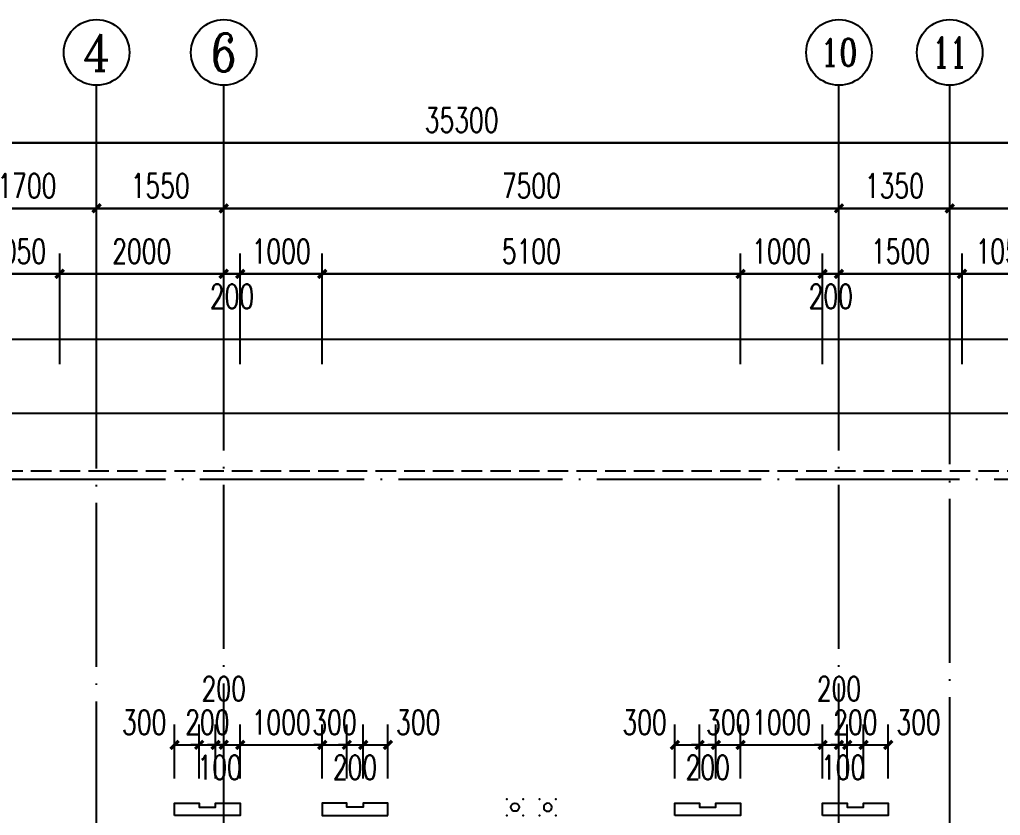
# Model space of a CAD drawing. Extents: x 41972 to 370663, y -1070170 to -109687.
# Drawn here: x 248859 to 260814, y -119387 to -109687 of the extents above; entities that cross this region are included whole.
import ezdxf
from ezdxf.enums import TextEntityAlignment as Align

# ---------------------------------------------------------------- set-up
doc = ezdxf.new("R2010")
doc.units = 0
doc.header["$LTSCALE"] = 1000
doc.header["$MEASUREMENT"] = 0
doc.linetypes.add('DOTE', pattern=[2.42, 2, -0.2, 0.02, -0.2])
doc.linetypes.add('loutai2-osc$0$DASH', pattern=[0.35, 0.25, -0.1])
doc.layers.get('Defpoints').update_dxf_attribs({"color": 250})
for name, color, linetype in [('A-AXIS_TEXT_轴号文字', 7, 'Continuous'), ('A-AXIS_轴号', 3, 'Continuous'), ('A-DOTE_轴线', 215, 'DOTE'), ('A-METAL_金属构件', 137, 'Continuous'), ('A-PUB_DIM_细部尺寸', 64, 'Continuous'), ('A-WALL-墙', 4, 'Continuous'), ('AXIS', 3, 'Continuous'), ('AXIS_TEXT', 7, 'Continuous'), ('loutai2-osc$0$A-投影线', 5, 'loutai2-osc$0$DASH'), ('SG-BZC$0$A-立管', 6, 'Continuous')]:
    doc.layers.add(name, color=color, linetype=linetype)
doc.styles.add('_TCH_AXIS', font='COMPLEX', dxfattribs={"bigfont": 'GBCBIG'})
doc.styles.add('_TCH_DIM_T3', font='SIMPLEX', dxfattribs={"width": 0.705882, "bigfont": 'GBCBIG.shx'})
doc.styles.add('COMPLEX', font='COMPLEX')
doc.dimstyles.new('_TCH_ARCH&&100', dxfattribs={"dimtxt": 297.5, "dimasz": 100, "dimexe": 250, "dimexo": 300, "dimgap": 126.25, "dimtad": 1, "dimdec": 0, "dimzin": 0, "dimdsep": 46, "dimtxsty": '_TCH_DIM_T3', "dimblk": 'ARCHTICK', "dimcen": 0.09, "dimclrt": 7, "dimazin": 2, "dimtfac": 1, "dimtdec": 0, "dimtix": 1, "dimtmove": 2, "dimatfit": 3, "dimfxl": 100, "dimtolj": 1, "dimtzin": 0, "dimarcsym": 0})

# ---------------------------------------------------------------- blocks, each defined once
blk = doc.blocks.new('loutai2-osc')
at = {"layer": 'loutai2-osc$0$A-投影线'}
blk.add_lwpolyline([(16150, 200), (16150, 6450, 0.414214), (15500, 7100), (2600, 7100, 0.414214), (1950, 6450), (1950, 200)], format="xyb", dxfattribs=at)
blk = doc.blocks.new('SG-BZC$0$立管%%c100')
at = {"layer": 'SG-BZC$0$A-立管'}
blk.add_circle((100, -100), 50, dxfattribs=at)
for p in [(0, 0), (200, 0), (0, -200), (200, -200)]:
    blk.add_point(p, dxfattribs=at)
blk = doc.blocks.new('SG-BZC')
at = {"layer": 'SG-BZC$0$A-立管', "yscale": 0.9979199999999996, "zscale": 0.9979199999999996, "rotation": 180}
for p, xscale in [((5150, 11700), 0.9979199999999996), ((5350, 11700), -0.9979199999999996)]:
    blk.add_blockref('SG-BZC$0$立管%%c100', p, dxfattribs=dict(at, xscale=xscale))
blk = doc.blocks.new('_AXISO')
blk.add_circle((0, 0), 0.5)
at = {"layer": 'AXIS_TEXT', "style": 'COMPLEX', "width": 1.041667}
blk.add_attdef('A', text='', height=0.56, dxfattribs=at).set_placement((-0.25, -0.28), (0.25, -0.28), align=Align.FIT)
blk = doc.blocks.new('_ArchTick')
at = {"color": 0, "linetype": 'ByBlock', "const_width": 0.4}
blk.add_lwpolyline([(-0.5, -0.5), (0.5, 0.5)], dxfattribs=at)
blk = doc.blocks.new('*D5154')
at = {"layer": 'AXIS', "color": 0, "lineweight": -2, "transparency": 16777216}
for p, q in [((9700, 27500), (9700, 30750)), ((45000, 27500), (45000, 30750)), ((9700, 30500), (45000, 30500))]:
    blk.add_line(p, q, dxfattribs=at)
at = {"layer": 'Defpoints', "color": 0, "transparency": 16777216}
for p in [(45000, 30500), (9700, 27200), (45000, 27200)]:
    blk.add_point(p, dxfattribs=at)
at = {"layer": 'AXIS', "color": 0, "lineweight": -2, "transparency": 16777216, "xscale": 100, "yscale": 100, "zscale": 100, "rotation": 180}
blk.add_blockref('_ArchTick', (9700, 30500), dxfattribs=at)
at = {"layer": 'AXIS', "color": 0, "lineweight": -2, "transparency": 16777216, "xscale": 100, "yscale": 100, "zscale": 100}
blk.add_blockref('_ArchTick', (45000, 30500), dxfattribs=at)
at = {"layer": 'AXIS', "color": 7, "transparency": 16777216, "insert": (27350, 30775), "char_height": 297.5, "attachment_point": 5, "style": '_TCH_DIM_T3'}
blk.add_mtext('\\A1;35300', dxfattribs=at)
blk = doc.blocks.new('*D5160')
at = {"layer": 'AXIS', "color": 0, "lineweight": -2, "transparency": 16777216}
for p, q in [((33300, 27500), (33300, 29950)), ((35950, 27500), (35950, 29950)), ((33300, 29700), (35950, 29700))]:
    blk.add_line(p, q, dxfattribs=at)
at = {"layer": 'Defpoints', "color": 0, "transparency": 16777216}
for p in [(35950, 29700), (33300, 27200), (35950, 27200)]:
    blk.add_point(p, dxfattribs=at)
at = {"layer": 'AXIS', "color": 0, "lineweight": -2, "transparency": 16777216, "xscale": 100, "yscale": 100, "zscale": 100, "rotation": 180}
blk.add_blockref('_ArchTick', (33300, 29700), dxfattribs=at)
at = {"layer": 'AXIS', "color": 0, "lineweight": -2, "transparency": 16777216, "xscale": 100, "yscale": 100, "zscale": 100}
blk.add_blockref('_ArchTick', (35950, 29700), dxfattribs=at)
at = {"layer": 'AXIS', "color": 7, "transparency": 16777216, "insert": (34625, 29975), "char_height": 297.5, "attachment_point": 5, "style": '_TCH_DIM_T3'}
blk.add_mtext('\\A1;2650', dxfattribs=at)
blk = doc.blocks.new('*D5161')
at = {"layer": 'AXIS', "color": 0, "lineweight": -2, "transparency": 16777216}
for p, q in [((31950, 27500), (31950, 29950)), ((33300, 27500), (33300, 29950)), ((31950, 29700), (33300, 29700))]:
    blk.add_line(p, q, dxfattribs=at)
at = {"layer": 'Defpoints', "color": 0, "transparency": 16777216}
for p in [(33300, 29700), (31950, 27200), (33300, 27200)]:
    blk.add_point(p, dxfattribs=at)
at = {"layer": 'AXIS', "color": 0, "lineweight": -2, "transparency": 16777216, "xscale": 100, "yscale": 100, "zscale": 100, "rotation": 180}
blk.add_blockref('_ArchTick', (31950, 29700), dxfattribs=at)
at = {"layer": 'AXIS', "color": 0, "lineweight": -2, "transparency": 16777216, "xscale": 100, "yscale": 100, "zscale": 100}
blk.add_blockref('_ArchTick', (33300, 29700), dxfattribs=at)
at = {"layer": 'AXIS', "color": 7, "transparency": 16777216, "insert": (32625, 29975), "char_height": 297.5, "attachment_point": 5, "style": '_TCH_DIM_T3'}
blk.add_mtext('\\A1;1350', dxfattribs=at)
blk = doc.blocks.new('*D5162')
at = {"layer": 'AXIS', "color": 0, "lineweight": -2, "transparency": 16777216}
for p, q in [((24450, 27500), (24450, 29950)), ((31950, 27500), (31950, 29950)), ((24450, 29700), (31950, 29700))]:
    blk.add_line(p, q, dxfattribs=at)
at = {"layer": 'Defpoints', "color": 0, "transparency": 16777216}
for p in [(31950, 29700), (24450, 27200), (31950, 27200)]:
    blk.add_point(p, dxfattribs=at)
at = {"layer": 'AXIS', "color": 0, "lineweight": -2, "transparency": 16777216, "xscale": 100, "yscale": 100, "zscale": 100, "rotation": 180}
blk.add_blockref('_ArchTick', (24450, 29700), dxfattribs=at)
at = {"layer": 'AXIS', "color": 0, "lineweight": -2, "transparency": 16777216, "xscale": 100, "yscale": 100, "zscale": 100}
blk.add_blockref('_ArchTick', (31950, 29700), dxfattribs=at)
at = {"layer": 'AXIS', "color": 7, "transparency": 16777216, "insert": (28200, 29975), "char_height": 297.5, "attachment_point": 5, "style": '_TCH_DIM_T3'}
blk.add_mtext('\\A1;7500', dxfattribs=at)
blk = doc.blocks.new('*D5163')
at = {"layer": 'AXIS', "color": 0, "lineweight": -2, "transparency": 16777216}
for p, q in [((22900, 27500), (22900, 29950)), ((24450, 27500), (24450, 29950)), ((22900, 29700), (24450, 29700))]:
    blk.add_line(p, q, dxfattribs=at)
at = {"layer": 'Defpoints', "color": 0, "transparency": 16777216}
for p in [(24450, 29700), (22900, 27200), (24450, 27200)]:
    blk.add_point(p, dxfattribs=at)
at = {"layer": 'AXIS', "color": 0, "lineweight": -2, "transparency": 16777216, "xscale": 100, "yscale": 100, "zscale": 100, "rotation": 180}
blk.add_blockref('_ArchTick', (22900, 29700), dxfattribs=at)
at = {"layer": 'AXIS', "color": 0, "lineweight": -2, "transparency": 16777216, "xscale": 100, "yscale": 100, "zscale": 100}
blk.add_blockref('_ArchTick', (24450, 29700), dxfattribs=at)
at = {"layer": 'AXIS', "color": 7, "transparency": 16777216, "insert": (23675, 29975), "char_height": 297.5, "attachment_point": 5, "style": '_TCH_DIM_T3'}
blk.add_mtext('\\A1;1550', dxfattribs=at)
blk = doc.blocks.new('*D5164')
at = {"layer": 'AXIS', "color": 0, "lineweight": -2, "transparency": 16777216}
for p, q in [((21200, 27500), (21200, 29950)), ((22900, 27500), (22900, 29950)), ((21200, 29700), (22900, 29700))]:
    blk.add_line(p, q, dxfattribs=at)
at = {"layer": 'Defpoints', "color": 0, "transparency": 16777216}
for p in [(22900, 29700), (21200, 27200), (22900, 27200)]:
    blk.add_point(p, dxfattribs=at)
at = {"layer": 'AXIS', "color": 0, "lineweight": -2, "transparency": 16777216, "xscale": 100, "yscale": 100, "zscale": 100, "rotation": 180}
blk.add_blockref('_ArchTick', (21200, 29700), dxfattribs=at)
at = {"layer": 'AXIS', "color": 0, "lineweight": -2, "transparency": 16777216, "xscale": 100, "yscale": 100, "zscale": 100}
blk.add_blockref('_ArchTick', (22900, 29700), dxfattribs=at)
at = {"layer": 'AXIS', "color": 7, "transparency": 16777216, "insert": (22050, 29975), "char_height": 297.5, "attachment_point": 5, "style": '_TCH_DIM_T3'}
blk.add_mtext('\\A1;1700', dxfattribs=at)
blk = doc.blocks.new('*D5629')
at = {"layer": 'A-PUB_DIM_细部尺寸', "color": 0, "lineweight": -2, "transparency": 16777216}
for p, q in [((260347, -150549), (260347, -149199)), ((261397, -150549), (261397, -149199)), ((260347, -149449), (261397, -149449))]:
    blk.add_line(p, q, dxfattribs=at)
at = {"layer": 'Defpoints', "color": 0, "transparency": 16777216}
for p in [(261397, -149449), (260347, -150849), (261397, -150849)]:
    blk.add_point(p, dxfattribs=at)
at = {"layer": 'A-PUB_DIM_细部尺寸', "color": 0, "lineweight": -2, "transparency": 16777216, "xscale": 100, "yscale": 100, "zscale": 100, "rotation": 180}
blk.add_blockref('_ArchTick', (260347, -149449), dxfattribs=at)
at = {"layer": 'A-PUB_DIM_细部尺寸', "color": 0, "lineweight": -2, "transparency": 16777216, "xscale": 100, "yscale": 100, "zscale": 100}
blk.add_blockref('_ArchTick', (261397, -149449), dxfattribs=at)
at = {"layer": 'A-PUB_DIM_细部尺寸', "color": 7, "transparency": 16777216, "insert": (260872, -149174), "char_height": 297.5, "attachment_point": 5, "style": '_TCH_DIM_T3'}
blk.add_mtext('\\A1;1050', dxfattribs=at)
blk = doc.blocks.new('*D5630')
at = {"layer": 'A-PUB_DIM_细部尺寸', "color": 0, "lineweight": -2, "transparency": 16777216}
for p, q in [((258847, -150549), (258847, -149199)), ((260347, -150549), (260347, -149199)), ((258847, -149449), (260347, -149449))]:
    blk.add_line(p, q, dxfattribs=at)
at = {"layer": 'Defpoints', "color": 0, "transparency": 16777216}
for p in [(260347, -149449), (258847, -150849), (260347, -150849)]:
    blk.add_point(p, dxfattribs=at)
at = {"layer": 'A-PUB_DIM_细部尺寸', "color": 0, "lineweight": -2, "transparency": 16777216, "xscale": 100, "yscale": 100, "zscale": 100, "rotation": 180}
blk.add_blockref('_ArchTick', (258847, -149449), dxfattribs=at)
at = {"layer": 'A-PUB_DIM_细部尺寸', "color": 0, "lineweight": -2, "transparency": 16777216, "xscale": 100, "yscale": 100, "zscale": 100}
blk.add_blockref('_ArchTick', (260347, -149449), dxfattribs=at)
at = {"layer": 'A-PUB_DIM_细部尺寸', "color": 7, "transparency": 16777216, "insert": (259597, -149174), "char_height": 297.5, "attachment_point": 5, "style": '_TCH_DIM_T3'}
blk.add_mtext('\\A1;1500', dxfattribs=at)
blk = doc.blocks.new('*D5631')
at = {"layer": 'A-PUB_DIM_细部尺寸', "color": 0, "lineweight": -2, "transparency": 16777216}
for p, q in [((258647, -150549), (258647, -149199)), ((258847, -150549), (258847, -149199)), ((258647, -149449), (258547, -149449)), ((258647, -149449), (258847, -149449)), ((258847, -149449), (258947, -149449))]:
    blk.add_line(p, q, dxfattribs=at)
at = {"layer": 'Defpoints', "color": 0, "transparency": 16777216}
for p in [(258847, -149449), (258647, -150849), (258847, -150849)]:
    blk.add_point(p, dxfattribs=at)
at = {"layer": 'A-PUB_DIM_细部尺寸', "color": 0, "lineweight": -2, "transparency": 16777216, "xscale": 100, "yscale": 100, "zscale": 100}
blk.add_blockref('_ArchTick', (258647, -149449), dxfattribs=at)
at = {"layer": 'A-PUB_DIM_细部尺寸', "color": 0, "lineweight": -2, "transparency": 16777216, "xscale": 100, "yscale": 100, "zscale": 100, "rotation": 180}
blk.add_blockref('_ArchTick', (258847, -149449), dxfattribs=at)
at = {"layer": 'A-PUB_DIM_细部尺寸', "color": 7, "transparency": 16777216, "insert": (258747, -149724), "char_height": 297.5, "attachment_point": 5, "style": '_TCH_DIM_T3'}
blk.add_mtext('\\A1;200', dxfattribs=at)
blk = doc.blocks.new('*D5632')
at = {"layer": 'A-PUB_DIM_细部尺寸', "color": 0, "lineweight": -2, "transparency": 16777216}
for p, q in [((257647, -150549), (257647, -149199)), ((258647, -150549), (258647, -149199)), ((257647, -149449), (258647, -149449))]:
    blk.add_line(p, q, dxfattribs=at)
at = {"layer": 'Defpoints', "color": 0, "transparency": 16777216}
for p in [(258647, -149449), (257647, -150849), (258647, -150849)]:
    blk.add_point(p, dxfattribs=at)
at = {"layer": 'A-PUB_DIM_细部尺寸', "color": 0, "lineweight": -2, "transparency": 16777216, "xscale": 100, "yscale": 100, "zscale": 100, "rotation": 180}
blk.add_blockref('_ArchTick', (257647, -149449), dxfattribs=at)
at = {"layer": 'A-PUB_DIM_细部尺寸', "color": 0, "lineweight": -2, "transparency": 16777216, "xscale": 100, "yscale": 100, "zscale": 100}
blk.add_blockref('_ArchTick', (258647, -149449), dxfattribs=at)
at = {"layer": 'A-PUB_DIM_细部尺寸', "color": 7, "transparency": 16777216, "insert": (258147, -149174), "char_height": 297.5, "attachment_point": 5, "style": '_TCH_DIM_T3'}
blk.add_mtext('\\A1;1000', dxfattribs=at)
blk = doc.blocks.new('*D5633')
at = {"layer": 'A-PUB_DIM_细部尺寸', "color": 0, "lineweight": -2, "transparency": 16777216}
for p, q in [((252547, -150549), (252547, -149199)), ((257647, -150549), (257647, -149199)), ((252547, -149449), (257647, -149449))]:
    blk.add_line(p, q, dxfattribs=at)
at = {"layer": 'Defpoints', "color": 0, "transparency": 16777216}
for p in [(257647, -149449), (252547, -150849), (257647, -150849)]:
    blk.add_point(p, dxfattribs=at)
at = {"layer": 'A-PUB_DIM_细部尺寸', "color": 0, "lineweight": -2, "transparency": 16777216, "xscale": 100, "yscale": 100, "zscale": 100, "rotation": 180}
blk.add_blockref('_ArchTick', (252547, -149449), dxfattribs=at)
at = {"layer": 'A-PUB_DIM_细部尺寸', "color": 0, "lineweight": -2, "transparency": 16777216, "xscale": 100, "yscale": 100, "zscale": 100}
blk.add_blockref('_ArchTick', (257647, -149449), dxfattribs=at)
at = {"layer": 'A-PUB_DIM_细部尺寸', "color": 7, "transparency": 16777216, "insert": (255097, -149174), "char_height": 297.5, "attachment_point": 5, "style": '_TCH_DIM_T3'}
blk.add_mtext('\\A1;5100', dxfattribs=at)
blk = doc.blocks.new('*D5634')
at = {"layer": 'A-PUB_DIM_细部尺寸', "color": 0, "lineweight": -2, "transparency": 16777216}
for p, q in [((251547, -150549), (251547, -149199)), ((252547, -150549), (252547, -149199)), ((251547, -149449), (252547, -149449))]:
    blk.add_line(p, q, dxfattribs=at)
at = {"layer": 'Defpoints', "color": 0, "transparency": 16777216}
for p in [(252547, -149449), (251547, -150849), (252547, -150849)]:
    blk.add_point(p, dxfattribs=at)
at = {"layer": 'A-PUB_DIM_细部尺寸', "color": 0, "lineweight": -2, "transparency": 16777216, "xscale": 100, "yscale": 100, "zscale": 100, "rotation": 180}
blk.add_blockref('_ArchTick', (251547, -149449), dxfattribs=at)
at = {"layer": 'A-PUB_DIM_细部尺寸', "color": 0, "lineweight": -2, "transparency": 16777216, "xscale": 100, "yscale": 100, "zscale": 100}
blk.add_blockref('_ArchTick', (252547, -149449), dxfattribs=at)
at = {"layer": 'A-PUB_DIM_细部尺寸', "color": 7, "transparency": 16777216, "insert": (252047, -149174), "char_height": 297.5, "attachment_point": 5, "style": '_TCH_DIM_T3'}
blk.add_mtext('\\A1;1000', dxfattribs=at)
blk = doc.blocks.new('*D5635')
at = {"layer": 'A-PUB_DIM_细部尺寸', "color": 0, "lineweight": -2, "transparency": 16777216}
for p, q in [((251347, -150549), (251347, -149199)), ((251547, -150549), (251547, -149199)), ((251347, -149449), (251247, -149449)), ((251347, -149449), (251547, -149449)), ((251547, -149449), (251647, -149449))]:
    blk.add_line(p, q, dxfattribs=at)
at = {"layer": 'Defpoints', "color": 0, "transparency": 16777216}
for p in [(251547, -149449), (251347, -150849), (251547, -150849)]:
    blk.add_point(p, dxfattribs=at)
at = {"layer": 'A-PUB_DIM_细部尺寸', "color": 0, "lineweight": -2, "transparency": 16777216, "xscale": 100, "yscale": 100, "zscale": 100}
blk.add_blockref('_ArchTick', (251347, -149449), dxfattribs=at)
at = {"layer": 'A-PUB_DIM_细部尺寸', "color": 0, "lineweight": -2, "transparency": 16777216, "xscale": 100, "yscale": 100, "zscale": 100, "rotation": 180}
blk.add_blockref('_ArchTick', (251547, -149449), dxfattribs=at)
at = {"layer": 'A-PUB_DIM_细部尺寸', "color": 7, "transparency": 16777216, "insert": (251447, -149724), "char_height": 297.5, "attachment_point": 5, "style": '_TCH_DIM_T3'}
blk.add_mtext('\\A1;200', dxfattribs=at)
blk = doc.blocks.new('*D5636')
at = {"layer": 'A-PUB_DIM_细部尺寸', "color": 0, "lineweight": -2, "transparency": 16777216}
for p, q in [((249347, -150549), (249347, -149199)), ((251347, -150549), (251347, -149199)), ((249347, -149449), (251347, -149449))]:
    blk.add_line(p, q, dxfattribs=at)
at = {"layer": 'Defpoints', "color": 0, "transparency": 16777216}
for p in [(251347, -149449), (249347, -150849), (251347, -150849)]:
    blk.add_point(p, dxfattribs=at)
at = {"layer": 'A-PUB_DIM_细部尺寸', "color": 0, "lineweight": -2, "transparency": 16777216, "xscale": 100, "yscale": 100, "zscale": 100, "rotation": 180}
blk.add_blockref('_ArchTick', (249347, -149449), dxfattribs=at)
at = {"layer": 'A-PUB_DIM_细部尺寸', "color": 0, "lineweight": -2, "transparency": 16777216, "xscale": 100, "yscale": 100, "zscale": 100}
blk.add_blockref('_ArchTick', (251347, -149449), dxfattribs=at)
at = {"layer": 'A-PUB_DIM_细部尺寸', "color": 7, "transparency": 16777216, "insert": (250347, -149174), "char_height": 297.5, "attachment_point": 5, "style": '_TCH_DIM_T3'}
blk.add_mtext('\\A1;2000', dxfattribs=at)
blk = doc.blocks.new('*D5637')
at = {"layer": 'A-PUB_DIM_细部尺寸', "color": 0, "lineweight": -2, "transparency": 16777216}
for p, q in [((248297, -150549), (248297, -149199)), ((249347, -150549), (249347, -149199)), ((248297, -149449), (249347, -149449))]:
    blk.add_line(p, q, dxfattribs=at)
at = {"layer": 'Defpoints', "color": 0, "transparency": 16777216}
for p in [(249347, -149449), (248297, -150849), (249347, -150849)]:
    blk.add_point(p, dxfattribs=at)
at = {"layer": 'A-PUB_DIM_细部尺寸', "color": 0, "lineweight": -2, "transparency": 16777216, "xscale": 100, "yscale": 100, "zscale": 100, "rotation": 180}
blk.add_blockref('_ArchTick', (248297, -149449), dxfattribs=at)
at = {"layer": 'A-PUB_DIM_细部尺寸', "color": 0, "lineweight": -2, "transparency": 16777216, "xscale": 100, "yscale": 100, "zscale": 100}
blk.add_blockref('_ArchTick', (249347, -149449), dxfattribs=at)
at = {"layer": 'A-PUB_DIM_细部尺寸', "color": 7, "transparency": 16777216, "insert": (248822, -149174), "char_height": 297.5, "attachment_point": 5, "style": '_TCH_DIM_T3'}
blk.add_mtext('\\A1;1050', dxfattribs=at)
blk = doc.blocks.new('e32')
at = {"layer": 'A-WALL-墙'}
for points in [[(93296, 187265), (93296, 187415), (92996, 187415), (92996, 187365), (92796, 187365), (92796, 187415), (92496, 187415), (92496, 187265), (93296, 187265)], [(95096, 187265), (95096, 187415), (94796, 187415), (94796, 187365), (94596, 187365), (94596, 187415), (94296, 187415), (94296, 187265), (95096, 187265)], [(98596, 187265), (98596, 187415), (98896, 187415), (98896, 187365), (99096, 187365), (99096, 187415), (99396, 187415), (99396, 187265), (98596, 187265)], [(101196, 187265), (101196, 187415), (100896, 187415), (100896, 187365), (100696, 187365), (100696, 187415), (100396, 187415), (100396, 187265), (101196, 187265)]]:
    blk.add_lwpolyline(points, dxfattribs=at)
blk = doc.blocks.new('*D6449')
at = {"layer": 'A-PUB_DIM_细部尺寸', "color": 0, "lineweight": -2, "transparency": 16777216}
for p, q in [((250747, -118937), (250747, -118277)), ((251047, -118937), (251047, -118277)), ((250747, -118527), (251047, -118527))]:
    blk.add_line(p, q, dxfattribs=at)
at = {"layer": 'Defpoints', "color": 0, "transparency": 16777216}
for p in [(251047, -118527), (250747, -119237), (251047, -119237)]:
    blk.add_point(p, dxfattribs=at)
at = {"layer": 'A-PUB_DIM_细部尺寸', "color": 0, "lineweight": -2, "transparency": 16777216, "xscale": 100, "yscale": 100, "zscale": 100, "rotation": 180}
blk.add_blockref('_ArchTick', (250747, -118527), dxfattribs=at)
at = {"layer": 'A-PUB_DIM_细部尺寸', "color": 0, "lineweight": -2, "transparency": 16777216, "xscale": 100, "yscale": 100, "zscale": 100}
blk.add_blockref('_ArchTick', (251047, -118527), dxfattribs=at)
at = {"layer": 'A-PUB_DIM_细部尺寸', "color": 7, "transparency": 16777216, "insert": (250377, -118252), "char_height": 297.5, "attachment_point": 5, "style": '_TCH_DIM_T3'}
blk.add_mtext('\\A1;300', dxfattribs=at)
blk = doc.blocks.new('*D6450')
at = {"layer": 'A-PUB_DIM_细部尺寸', "color": 0, "lineweight": -2, "transparency": 16777216}
for p, q in [((251047, -118937), (251047, -118277)), ((251247, -118937), (251247, -118277)), ((251047, -118527), (250947, -118527)), ((251047, -118527), (251247, -118527)), ((251247, -118527), (251347, -118527))]:
    blk.add_line(p, q, dxfattribs=at)
at = {"layer": 'Defpoints', "color": 0, "transparency": 16777216}
for p in [(251247, -118527), (251047, -119237), (251247, -119237)]:
    blk.add_point(p, dxfattribs=at)
at = {"layer": 'A-PUB_DIM_细部尺寸', "color": 0, "lineweight": -2, "transparency": 16777216, "xscale": 100, "yscale": 100, "zscale": 100}
blk.add_blockref('_ArchTick', (251047, -118527), dxfattribs=at)
at = {"layer": 'A-PUB_DIM_细部尺寸', "color": 0, "lineweight": -2, "transparency": 16777216, "xscale": 100, "yscale": 100, "zscale": 100, "rotation": 180}
blk.add_blockref('_ArchTick', (251247, -118527), dxfattribs=at)
at = {"layer": 'A-PUB_DIM_细部尺寸', "color": 7, "transparency": 16777216, "insert": (251147, -118252), "char_height": 297.5, "attachment_point": 5, "style": '_TCH_DIM_T3'}
blk.add_mtext('\\A1;200', dxfattribs=at)
blk = doc.blocks.new('*D6451')
at = {"layer": 'A-PUB_DIM_细部尺寸', "color": 0, "lineweight": -2, "transparency": 16777216}
for p, q in [((251247, -118937), (251247, -118277)), ((251347, -118937), (251347, -118277)), ((251247, -118527), (251147, -118527)), ((251247, -118527), (251347, -118527)), ((251347, -118527), (251447, -118527))]:
    blk.add_line(p, q, dxfattribs=at)
at = {"layer": 'Defpoints', "color": 0, "transparency": 16777216}
for p in [(251347, -118527), (251247, -119237), (251347, -119237)]:
    blk.add_point(p, dxfattribs=at)
at = {"layer": 'A-PUB_DIM_细部尺寸', "color": 0, "lineweight": -2, "transparency": 16777216, "xscale": 100, "yscale": 100, "zscale": 100}
blk.add_blockref('_ArchTick', (251247, -118527), dxfattribs=at)
at = {"layer": 'A-PUB_DIM_细部尺寸', "color": 0, "lineweight": -2, "transparency": 16777216, "xscale": 100, "yscale": 100, "zscale": 100, "rotation": 180}
blk.add_blockref('_ArchTick', (251347, -118527), dxfattribs=at)
at = {"layer": 'A-PUB_DIM_细部尺寸', "color": 7, "transparency": 16777216, "insert": (251297, -118802), "char_height": 297.5, "attachment_point": 5, "style": '_TCH_DIM_T3'}
blk.add_mtext('\\A1;100', dxfattribs=at)
blk = doc.blocks.new('*D6452')
at = {"layer": 'A-PUB_DIM_细部尺寸', "color": 0, "lineweight": -2, "transparency": 16777216}
for p, q in [((251347, -118937), (251347, -118277)), ((251547, -118937), (251547, -118277)), ((251347, -118527), (251247, -118527)), ((251347, -118527), (251547, -118527)), ((251547, -118527), (251647, -118527))]:
    blk.add_line(p, q, dxfattribs=at)
at = {"layer": 'Defpoints', "color": 0, "transparency": 16777216}
for p in [(251547, -118527), (251347, -119237), (251547, -119237)]:
    blk.add_point(p, dxfattribs=at)
at = {"layer": 'A-PUB_DIM_细部尺寸', "color": 0, "lineweight": -2, "transparency": 16777216, "xscale": 100, "yscale": 100, "zscale": 100}
blk.add_blockref('_ArchTick', (251347, -118527), dxfattribs=at)
at = {"layer": 'A-PUB_DIM_细部尺寸', "color": 0, "lineweight": -2, "transparency": 16777216, "xscale": 100, "yscale": 100, "zscale": 100, "rotation": 180}
blk.add_blockref('_ArchTick', (251547, -118527), dxfattribs=at)
at = {"layer": 'A-PUB_DIM_细部尺寸', "color": 7, "transparency": 16777216, "insert": (251347, -117843), "char_height": 297.5, "attachment_point": 5, "style": '_TCH_DIM_T3'}
blk.add_mtext('\\A1;200', dxfattribs=at)
blk = doc.blocks.new('*D6453')
at = {"layer": 'A-PUB_DIM_细部尺寸', "color": 0, "lineweight": -2, "transparency": 16777216}
for p, q in [((251547, -118937), (251547, -118277)), ((252547, -118937), (252547, -118277)), ((251547, -118527), (252547, -118527))]:
    blk.add_line(p, q, dxfattribs=at)
at = {"layer": 'Defpoints', "color": 0, "transparency": 16777216}
for p in [(252547, -118527), (251547, -119237), (252547, -119237)]:
    blk.add_point(p, dxfattribs=at)
at = {"layer": 'A-PUB_DIM_细部尺寸', "color": 0, "lineweight": -2, "transparency": 16777216, "xscale": 100, "yscale": 100, "zscale": 100, "rotation": 180}
blk.add_blockref('_ArchTick', (251547, -118527), dxfattribs=at)
at = {"layer": 'A-PUB_DIM_细部尺寸', "color": 0, "lineweight": -2, "transparency": 16777216, "xscale": 100, "yscale": 100, "zscale": 100}
blk.add_blockref('_ArchTick', (252547, -118527), dxfattribs=at)
at = {"layer": 'A-PUB_DIM_细部尺寸', "color": 7, "transparency": 16777216, "insert": (252047, -118252), "char_height": 297.5, "attachment_point": 5, "style": '_TCH_DIM_T3'}
blk.add_mtext('\\A1;1000', dxfattribs=at)
blk = doc.blocks.new('*D6454')
at = {"layer": 'A-PUB_DIM_细部尺寸', "color": 0, "lineweight": -2, "transparency": 16777216}
for p, q in [((252547, -118937), (252547, -118277)), ((252847, -118937), (252847, -118277)), ((252547, -118527), (252447, -118527)), ((252547, -118527), (252847, -118527)), ((252847, -118527), (252947, -118527))]:
    blk.add_line(p, q, dxfattribs=at)
at = {"layer": 'Defpoints', "color": 0, "transparency": 16777216}
for p in [(252847, -118527), (252547, -119237), (252847, -119237)]:
    blk.add_point(p, dxfattribs=at)
at = {"layer": 'A-PUB_DIM_细部尺寸', "color": 0, "lineweight": -2, "transparency": 16777216, "xscale": 100, "yscale": 100, "zscale": 100}
blk.add_blockref('_ArchTick', (252547, -118527), dxfattribs=at)
at = {"layer": 'A-PUB_DIM_细部尺寸', "color": 0, "lineweight": -2, "transparency": 16777216, "xscale": 100, "yscale": 100, "zscale": 100, "rotation": 180}
blk.add_blockref('_ArchTick', (252847, -118527), dxfattribs=at)
at = {"layer": 'A-PUB_DIM_细部尺寸', "color": 7, "transparency": 16777216, "insert": (252697, -118252), "char_height": 297.5, "attachment_point": 5, "style": '_TCH_DIM_T3'}
blk.add_mtext('\\A1;300', dxfattribs=at)
blk = doc.blocks.new('*D6455')
at = {"layer": 'A-PUB_DIM_细部尺寸', "color": 0, "lineweight": -2, "transparency": 16777216}
for p, q in [((252847, -118937), (252847, -118277)), ((253047, -118937), (253047, -118277)), ((252847, -118527), (252747, -118527)), ((252847, -118527), (253047, -118527)), ((253047, -118527), (253147, -118527))]:
    blk.add_line(p, q, dxfattribs=at)
at = {"layer": 'Defpoints', "color": 0, "transparency": 16777216}
for p in [(253047, -118527), (252847, -119237), (253047, -119237)]:
    blk.add_point(p, dxfattribs=at)
at = {"layer": 'A-PUB_DIM_细部尺寸', "color": 0, "lineweight": -2, "transparency": 16777216, "xscale": 100, "yscale": 100, "zscale": 100}
blk.add_blockref('_ArchTick', (252847, -118527), dxfattribs=at)
at = {"layer": 'A-PUB_DIM_细部尺寸', "color": 0, "lineweight": -2, "transparency": 16777216, "xscale": 100, "yscale": 100, "zscale": 100, "rotation": 180}
blk.add_blockref('_ArchTick', (253047, -118527), dxfattribs=at)
at = {"layer": 'A-PUB_DIM_细部尺寸', "color": 7, "transparency": 16777216, "insert": (252947, -118802), "char_height": 297.5, "attachment_point": 5, "style": '_TCH_DIM_T3'}
blk.add_mtext('\\A1;200', dxfattribs=at)
blk = doc.blocks.new('*D6456')
at = {"layer": 'A-PUB_DIM_细部尺寸', "color": 0, "lineweight": -2, "transparency": 16777216}
for p, q in [((253047, -118937), (253047, -118277)), ((253347, -118937), (253347, -118277)), ((253047, -118527), (253347, -118527))]:
    blk.add_line(p, q, dxfattribs=at)
at = {"layer": 'Defpoints', "color": 0, "transparency": 16777216}
for p in [(253347, -118527), (253047, -119237), (253347, -119237)]:
    blk.add_point(p, dxfattribs=at)
at = {"layer": 'A-PUB_DIM_细部尺寸', "color": 0, "lineweight": -2, "transparency": 16777216, "xscale": 100, "yscale": 100, "zscale": 100, "rotation": 180}
blk.add_blockref('_ArchTick', (253047, -118527), dxfattribs=at)
at = {"layer": 'A-PUB_DIM_细部尺寸', "color": 0, "lineweight": -2, "transparency": 16777216, "xscale": 100, "yscale": 100, "zscale": 100}
blk.add_blockref('_ArchTick', (253347, -118527), dxfattribs=at)
at = {"layer": 'A-PUB_DIM_细部尺寸', "color": 7, "transparency": 16777216, "insert": (253717, -118252), "char_height": 297.5, "attachment_point": 5, "style": '_TCH_DIM_T3'}
blk.add_mtext('\\A1;300', dxfattribs=at)
blk = doc.blocks.new('*D6457')
at = {"layer": 'A-PUB_DIM_细部尺寸', "color": 0, "lineweight": -2, "transparency": 16777216}
for p, q in [((259147, -118937), (259147, -118277)), ((259447, -118937), (259447, -118277)), ((259147, -118527), (259447, -118527))]:
    blk.add_line(p, q, dxfattribs=at)
at = {"layer": 'Defpoints', "color": 0, "transparency": 16777216}
for p in [(259447, -118527), (259147, -119237), (259447, -119237)]:
    blk.add_point(p, dxfattribs=at)
at = {"layer": 'A-PUB_DIM_细部尺寸', "color": 0, "lineweight": -2, "transparency": 16777216, "xscale": 100, "yscale": 100, "zscale": 100, "rotation": 180}
blk.add_blockref('_ArchTick', (259147, -118527), dxfattribs=at)
at = {"layer": 'A-PUB_DIM_细部尺寸', "color": 0, "lineweight": -2, "transparency": 16777216, "xscale": 100, "yscale": 100, "zscale": 100}
blk.add_blockref('_ArchTick', (259447, -118527), dxfattribs=at)
at = {"layer": 'A-PUB_DIM_细部尺寸', "color": 7, "transparency": 16777216, "insert": (259817, -118252), "char_height": 297.5, "attachment_point": 5, "style": '_TCH_DIM_T3'}
blk.add_mtext('\\A1;300', dxfattribs=at)
blk = doc.blocks.new('*D6458')
at = {"layer": 'A-PUB_DIM_细部尺寸', "color": 0, "lineweight": -2, "transparency": 16777216}
for p, q in [((258947, -118937), (258947, -118277)), ((259147, -118937), (259147, -118277)), ((258947, -118527), (258847, -118527)), ((258947, -118527), (259147, -118527)), ((259147, -118527), (259247, -118527))]:
    blk.add_line(p, q, dxfattribs=at)
at = {"layer": 'Defpoints', "color": 0, "transparency": 16777216}
for p in [(259147, -118527), (258947, -119237), (259147, -119237)]:
    blk.add_point(p, dxfattribs=at)
at = {"layer": 'A-PUB_DIM_细部尺寸', "color": 0, "lineweight": -2, "transparency": 16777216, "xscale": 100, "yscale": 100, "zscale": 100}
blk.add_blockref('_ArchTick', (258947, -118527), dxfattribs=at)
at = {"layer": 'A-PUB_DIM_细部尺寸', "color": 0, "lineweight": -2, "transparency": 16777216, "xscale": 100, "yscale": 100, "zscale": 100, "rotation": 180}
blk.add_blockref('_ArchTick', (259147, -118527), dxfattribs=at)
at = {"layer": 'A-PUB_DIM_细部尺寸', "color": 7, "transparency": 16777216, "insert": (259047, -118252), "char_height": 297.5, "attachment_point": 5, "style": '_TCH_DIM_T3'}
blk.add_mtext('\\A1;200', dxfattribs=at)
blk = doc.blocks.new('*D6459')
at = {"layer": 'A-PUB_DIM_细部尺寸', "color": 0, "lineweight": -2, "transparency": 16777216}
for p, q in [((258847, -118937), (258847, -118277)), ((258947, -118937), (258947, -118277)), ((258847, -118527), (258747, -118527)), ((258847, -118527), (258947, -118527)), ((258947, -118527), (259047, -118527))]:
    blk.add_line(p, q, dxfattribs=at)
at = {"layer": 'Defpoints', "color": 0, "transparency": 16777216}
for p in [(258947, -118527), (258847, -119237), (258947, -119237)]:
    blk.add_point(p, dxfattribs=at)
at = {"layer": 'A-PUB_DIM_细部尺寸', "color": 0, "lineweight": -2, "transparency": 16777216, "xscale": 100, "yscale": 100, "zscale": 100}
blk.add_blockref('_ArchTick', (258847, -118527), dxfattribs=at)
at = {"layer": 'A-PUB_DIM_细部尺寸', "color": 0, "lineweight": -2, "transparency": 16777216, "xscale": 100, "yscale": 100, "zscale": 100, "rotation": 180}
blk.add_blockref('_ArchTick', (258947, -118527), dxfattribs=at)
at = {"layer": 'A-PUB_DIM_细部尺寸', "color": 7, "transparency": 16777216, "insert": (258897, -118802), "char_height": 297.5, "attachment_point": 5, "style": '_TCH_DIM_T3'}
blk.add_mtext('\\A1;100', dxfattribs=at)
blk = doc.blocks.new('*D6460')
at = {"layer": 'A-PUB_DIM_细部尺寸', "color": 0, "lineweight": -2, "transparency": 16777216}
for p, q in [((258647, -118937), (258647, -118277)), ((258847, -118937), (258847, -118277)), ((258647, -118527), (258547, -118527)), ((258647, -118527), (258847, -118527)), ((258847, -118527), (258947, -118527))]:
    blk.add_line(p, q, dxfattribs=at)
at = {"layer": 'Defpoints', "color": 0, "transparency": 16777216}
for p in [(258847, -118527), (258647, -119237), (258847, -119237)]:
    blk.add_point(p, dxfattribs=at)
at = {"layer": 'A-PUB_DIM_细部尺寸', "color": 0, "lineweight": -2, "transparency": 16777216, "xscale": 100, "yscale": 100, "zscale": 100}
blk.add_blockref('_ArchTick', (258647, -118527), dxfattribs=at)
at = {"layer": 'A-PUB_DIM_细部尺寸', "color": 0, "lineweight": -2, "transparency": 16777216, "xscale": 100, "yscale": 100, "zscale": 100, "rotation": 180}
blk.add_blockref('_ArchTick', (258847, -118527), dxfattribs=at)
at = {"layer": 'A-PUB_DIM_细部尺寸', "color": 7, "transparency": 16777216, "insert": (258847, -117843), "char_height": 297.5, "attachment_point": 5, "style": '_TCH_DIM_T3'}
blk.add_mtext('\\A1;200', dxfattribs=at)
blk = doc.blocks.new('*D6461')
at = {"layer": 'A-PUB_DIM_细部尺寸', "color": 0, "lineweight": -2, "transparency": 16777216}
for p, q in [((257647, -118937), (257647, -118277)), ((258647, -118937), (258647, -118277)), ((257647, -118527), (258647, -118527))]:
    blk.add_line(p, q, dxfattribs=at)
at = {"layer": 'Defpoints', "color": 0, "transparency": 16777216}
for p in [(258647, -118527), (257647, -119237), (258647, -119237)]:
    blk.add_point(p, dxfattribs=at)
at = {"layer": 'A-PUB_DIM_细部尺寸', "color": 0, "lineweight": -2, "transparency": 16777216, "xscale": 100, "yscale": 100, "zscale": 100, "rotation": 180}
blk.add_blockref('_ArchTick', (257647, -118527), dxfattribs=at)
at = {"layer": 'A-PUB_DIM_细部尺寸', "color": 0, "lineweight": -2, "transparency": 16777216, "xscale": 100, "yscale": 100, "zscale": 100}
blk.add_blockref('_ArchTick', (258647, -118527), dxfattribs=at)
at = {"layer": 'A-PUB_DIM_细部尺寸', "color": 7, "transparency": 16777216, "insert": (258147, -118252), "char_height": 297.5, "attachment_point": 5, "style": '_TCH_DIM_T3'}
blk.add_mtext('\\A1;1000', dxfattribs=at)
blk = doc.blocks.new('*D6462')
at = {"layer": 'A-PUB_DIM_细部尺寸', "color": 0, "lineweight": -2, "transparency": 16777216}
for p, q in [((257347, -118937), (257347, -118277)), ((257647, -118937), (257647, -118277)), ((257347, -118527), (257247, -118527)), ((257347, -118527), (257647, -118527)), ((257647, -118527), (257747, -118527))]:
    blk.add_line(p, q, dxfattribs=at)
at = {"layer": 'Defpoints', "color": 0, "transparency": 16777216}
for p in [(257647, -118527), (257347, -119237), (257647, -119237)]:
    blk.add_point(p, dxfattribs=at)
at = {"layer": 'A-PUB_DIM_细部尺寸', "color": 0, "lineweight": -2, "transparency": 16777216, "xscale": 100, "yscale": 100, "zscale": 100}
blk.add_blockref('_ArchTick', (257347, -118527), dxfattribs=at)
at = {"layer": 'A-PUB_DIM_细部尺寸', "color": 0, "lineweight": -2, "transparency": 16777216, "xscale": 100, "yscale": 100, "zscale": 100, "rotation": 180}
blk.add_blockref('_ArchTick', (257647, -118527), dxfattribs=at)
at = {"layer": 'A-PUB_DIM_细部尺寸', "color": 7, "transparency": 16777216, "insert": (257497, -118252), "char_height": 297.5, "attachment_point": 5, "style": '_TCH_DIM_T3'}
blk.add_mtext('\\A1;300', dxfattribs=at)
blk = doc.blocks.new('*D6463')
at = {"layer": 'A-PUB_DIM_细部尺寸', "color": 0, "lineweight": -2, "transparency": 16777216}
for p, q in [((257147, -118937), (257147, -118277)), ((257347, -118937), (257347, -118277)), ((257147, -118527), (257047, -118527)), ((257147, -118527), (257347, -118527)), ((257347, -118527), (257447, -118527))]:
    blk.add_line(p, q, dxfattribs=at)
at = {"layer": 'Defpoints', "color": 0, "transparency": 16777216}
for p in [(257347, -118527), (257147, -119237), (257347, -119237)]:
    blk.add_point(p, dxfattribs=at)
at = {"layer": 'A-PUB_DIM_细部尺寸', "color": 0, "lineweight": -2, "transparency": 16777216, "xscale": 100, "yscale": 100, "zscale": 100}
blk.add_blockref('_ArchTick', (257147, -118527), dxfattribs=at)
at = {"layer": 'A-PUB_DIM_细部尺寸', "color": 0, "lineweight": -2, "transparency": 16777216, "xscale": 100, "yscale": 100, "zscale": 100, "rotation": 180}
blk.add_blockref('_ArchTick', (257347, -118527), dxfattribs=at)
at = {"layer": 'A-PUB_DIM_细部尺寸', "color": 7, "transparency": 16777216, "insert": (257247, -118802), "char_height": 297.5, "attachment_point": 5, "style": '_TCH_DIM_T3'}
blk.add_mtext('\\A1;200', dxfattribs=at)
blk = doc.blocks.new('*D6464')
at = {"layer": 'A-PUB_DIM_细部尺寸', "color": 0, "lineweight": -2, "transparency": 16777216}
for p, q in [((256847, -118937), (256847, -118277)), ((257147, -118937), (257147, -118277)), ((256847, -118527), (257147, -118527))]:
    blk.add_line(p, q, dxfattribs=at)
at = {"layer": 'Defpoints', "color": 0, "transparency": 16777216}
for p in [(257147, -118527), (256847, -119237), (257147, -119237)]:
    blk.add_point(p, dxfattribs=at)
at = {"layer": 'A-PUB_DIM_细部尺寸', "color": 0, "lineweight": -2, "transparency": 16777216, "xscale": 100, "yscale": 100, "zscale": 100, "rotation": 180}
blk.add_blockref('_ArchTick', (256847, -118527), dxfattribs=at)
at = {"layer": 'A-PUB_DIM_细部尺寸', "color": 0, "lineweight": -2, "transparency": 16777216, "xscale": 100, "yscale": 100, "zscale": 100}
blk.add_blockref('_ArchTick', (257147, -118527), dxfattribs=at)
at = {"layer": 'A-PUB_DIM_细部尺寸', "color": 7, "transparency": 16777216, "insert": (256477, -118252), "char_height": 297.5, "attachment_point": 5, "style": '_TCH_DIM_T3'}
blk.add_mtext('\\A1;300', dxfattribs=at)
blk = doc.blocks.new('A$C5F987C3E')
at = {"layer": 'A-AXIS_轴号'}
for p, q in [((22900, 27200), (22900, 31200)), ((24450, 27200), (24450, 31200)), ((31950, 27200), (31950, 31200)), ((33300, 27200), (33300, 31200))]:
    blk.add_line(p, q, dxfattribs=at)
at = {"layer": 'A-DOTE_轴线'}
for p, q in [((22900, 16850), (22900, 27200)), ((24450, 14650), (24450, 27200)), ((31950, 14650), (31950, 27200)), ((33300, 4800), (33300, 27200)), ((4800, 26400), (50100, 26400))]:
    blk.add_line(p, q, dxfattribs=at)
at = {"layer": 'A-AXIS_轴号'}
ref = blk.add_blockref('_AXISO', (22900, 31600), dxfattribs=dict(at, xscale=800, yscale=800, zscale=800))
ref.add_attrib('A', '4', dxfattribs={"layer": 'A-AXIS_TEXT_轴号文字', "height": 445.4, "style": '_TCH_AXIS'}).set_placement((22730.3, 31377.3), (23069.7, 31377.3), align=Align.FIT)
ref = blk.add_blockref('_AXISO', (24450, 31600), dxfattribs=dict(at, xscale=800, yscale=800, zscale=800))
ref.add_attrib('A', '6', dxfattribs={"layer": 'A-AXIS_TEXT_轴号文字', "height": 465.9, "style": '_TCH_AXIS'}).set_placement((24294.7, 31367), (24605.3, 31367), align=Align.FIT)
ref = blk.add_blockref('_AXISO', (31950, 31600), dxfattribs=dict(at, xscale=800, yscale=800, zscale=800))
ref.add_attrib('A', '10', dxfattribs={"layer": 'A-AXIS_TEXT_轴号文字', "height": 328.45, "style": '_TCH_AXIS'}).set_placement((31723.2, 31435.8), (32176.8, 31435.8), align=Align.FIT)
ref = blk.add_blockref('_AXISO', (33300, 31600), dxfattribs=dict(at, xscale=800, yscale=800, zscale=800))
ref.add_attrib('A', '11', dxfattribs={"layer": 'A-AXIS_TEXT_轴号文字', "height": 368.76, "style": '_TCH_AXIS'}).set_placement((33089.3, 31415.6), (33510.7, 31415.6), align=Align.FIT)
at = {"layer": 'AXIS'}
for p1, p2, distance, picture, middle in [((9700, 27200), (45000, 27200), 3300, '*D5154', (27350, 30775)), ((21200, 27200), (22900, 27200), 2500, '*D5164', (22050, 29975)), ((22900, 27200), (24450, 27200), 2500, '*D5163', (23675, 29975)), ((24450, 27200), (31950, 27200), 2500, '*D5162', (28200, 29975)), ((31950, 27200), (33300, 27200), 2500, '*D5161', (32625, 29975)), ((33300, 27200), (35950, 27200), 2500, '*D5160', (34625, 29975))]:
    dim = blk.add_aligned_dim(p1=p1, p2=p2, distance=distance, dimstyle='_TCH_ARCH&&100', dxfattribs=at)
    dim.commit()
    dim.dimension.update_dxf_attribs({"geometry": picture, "text_midpoint": middle})
blk = doc.blocks.new('sdcc')
at = {"layer": 'A-PUB_DIM_细部尺寸'}
for p1, p2, picture, middle in [((248297, -150849.3), (249347, -150849.3), '*D5637', (248822, -149174.3)), ((249347, -150849.3), (251347, -150849.3), '*D5636', (250347, -149174.3)), ((251547, -150849.3), (252547, -150849.3), '*D5634', (252047, -149174.3)), ((252547, -150849.3), (257647, -150849.3), '*D5633', (255097, -149174.3)), ((257647, -150849.3), (258647, -150849.3), '*D5632', (258147, -149174.3)), ((258847, -150849.3), (260347, -150849.3), '*D5630', (259597, -149174.3)), ((260347, -150849.3), (261397, -150849.3), '*D5629', (260872, -149174.3))]:
    dim = blk.add_aligned_dim(p1=p1, p2=p2, distance=1400, dimstyle='_TCH_ARCH&&100', dxfattribs=at)
    dim.commit()
    dim.dimension.update_dxf_attribs({"geometry": picture, "text_midpoint": middle})
for base, p1, p2, picture, middle in [((251547, -149449.3), (251347, -150849.3), (251547, -150849.3), '*D5635', (251447, -149724.3)), ((258847, -149449.3), (258647, -150849.3), (258847, -150849.3), '*D5631', (258747, -149724.3))]:
    dim = blk.add_linear_dim(base=base, p1=p1, p2=p2, angle=0, dimstyle='_TCH_ARCH&&100', dxfattribs=at)
    dim.commit()
    dim.dimension.update_dxf_attribs({"geometry": picture, "text_midpoint": middle, "dimtype": 161})
blk = doc.blocks.new('7d')
at = {"layer": 'A-PUB_DIM_细部尺寸'}
for base, p1, p2, picture, middle in [((251547, -118527.3), (251347, -119236.5), (251547, -119236.5), '*D6452', (251347, -117842.8)), ((258847, -118527.3), (258647, -119236.5), (258847, -119236.5), '*D6460', (258847, -117842.8)), ((251047, -118527.3), (250747, -119236.5), (251047, -119236.5), '*D6449', (250377, -118252.3)), ((253347, -118527.3), (253047, -119236.5), (253347, -119236.5), '*D6456', (253717, -118252.3)), ((257147, -118527.3), (256847, -119236.5), (257147, -119236.5), '*D6464', (256477, -118252.3)), ((259447, -118527.3), (259147, -119236.5), (259447, -119236.5), '*D6457', (259817, -118252.3)), ((251347, -118527.3), (251247, -119236.5), (251347, -119236.5), '*D6451', (251297, -118802.3)), ((253047, -118527.3), (252847, -119236.5), (253047, -119236.5), '*D6455', (252947, -118802.3)), ((257347, -118527.3), (257147, -119236.5), (257347, -119236.5), '*D6463', (257247, -118802.3)), ((258947, -118527.3), (258847, -119236.5), (258947, -119236.5), '*D6459', (258897, -118802.3))]:
    dim = blk.add_linear_dim(base=base, p1=p1, p2=p2, angle=0, dimstyle='_TCH_ARCH&&100', dxfattribs=at)
    dim.commit()
    dim.dimension.update_dxf_attribs({"geometry": picture, "text_midpoint": middle, "dimtype": 161})
for p1, p2, picture, middle in [((251047, -119236.5), (251247, -119236.5), '*D6450', (251147, -118252.3)), ((251547, -119236.5), (252547, -119236.5), '*D6453', (252047, -118252.3)), ((252547, -119236.5), (252847, -119236.5), '*D6454', (252697, -118252.3)), ((257347, -119236.5), (257647, -119236.5), '*D6462', (257497, -118252.3)), ((257647, -119236.5), (258647, -119236.5), '*D6461', (258147, -118252.3)), ((258947, -119236.5), (259147, -119236.5), '*D6458', (259047, -118252.3))]:
    dim = blk.add_aligned_dim(p1=p1, p2=p2, distance=709.3, dimstyle='_TCH_ARCH&&100', dxfattribs=at)
    dim.commit()
    dim.dimension.update_dxf_attribs({"geometry": picture, "text_midpoint": middle})

msp = doc.modelspace()

# ---------------------------------------------------------------- linework, layer by layer
at = {"layer": 'Defpoints', "color": 251}
for points in [[(280297, -111187), (228397, -111187), (228397, -140187), (280297, -140187)], [(279497, -111987), (229197, -111987), (229197, -139387), (279497, -139387)], [(278697, -112787), (229997, -112787), (229997, -138587), (278697, -138587)], [(277897, -113587), (230797, -113587), (230797, -137787), (277897, -137787)], [(276997, -114487), (231697, -114487), (231697, -136887), (276997, -136887)]]:
    msp.add_lwpolyline(points, close=True, dxfattribs=at)

# ---------------------------------------------------------------- block references
for name, p in [('A$C5F987C3E', (226897, -141687)), ('sdcc', (0, 36663)), ('7d', (0, 0))]:
    msp.add_blockref(name, p)
at = {"xscale": -1}
for name, p in [('loutai2-osc', (264147, -122287)), ('SG-BZC', (260347, -131087))]:
    msp.add_blockref(name, p, dxfattribs=at)
at = {"layer": 'A-METAL_金属构件', "xscale": -1}
msp.add_blockref('e32', (351943, -306652), dxfattribs=at)

doc.saveas('drawing.dxf')
